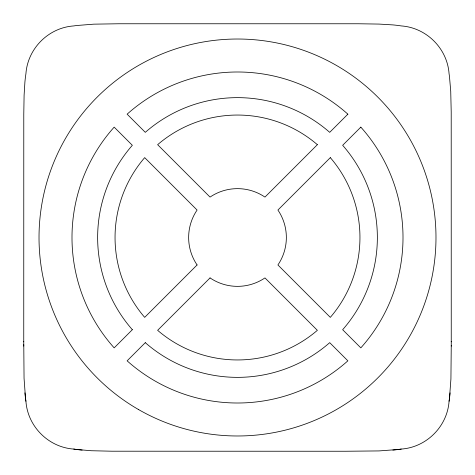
<?xml version="1.0" encoding="UTF-8"?>
<svg xmlns="http://www.w3.org/2000/svg" width="475" height="475" viewBox="0 0 475 475"><rect width="100%" height="100%" fill="white"/><g stroke="black" fill="none" stroke-linecap="round" stroke-linejoin="round"><path stroke-width="0.71" d="M23.75 341.804L23.78 114.101L24.1 95.279L24.902 82.139A135.322 135.322 0 0 1 25.923 73.744C27.681 48.509 48.503 27.669 73.744 25.929A118.726 118.726 0 0 1 76.534 25.525L93.818 24.16L118.91 23.762L358.649 23.768L378.991 24.077L392.861 24.902A135.322 135.322 0 0 1 401.256 25.923C426.491 27.681 447.331 48.503 449.071 73.744A118.726 118.726 0 0 1 449.475 76.534L450.728 91.218L451.208 111.845L451.25 341.804M451.25 346.097L451.25 341.442M451.25 345.592L450.923 378.991L449.475 398.466A118.857 118.857 0 0 1 449.071 401.256C447.331 426.491 426.491 447.331 401.256 449.071A118.726 118.726 0 0 1 398.466 449.475L378.991 450.923L345.592 451.25L111.845 451.208L91.218 450.728L76.534 449.475A118.857 118.857 0 0 1 73.744 449.071C48.509 447.331 27.669 426.491 25.929 401.256A118.726 118.726 0 0 1 25.525 398.466L24.053 378.26L23.75 341.442M23.75 344.666L23.75 346.097M450.086 392.855A135.322 135.322 0 0 1 449.077 401.256M82.145 450.086A135.322 135.322 0 0 1 73.744 449.077M401.256 449.077A135.322 135.322 0 0 1 392.855 450.086M25.923 401.256A135.322 135.322 0 0 1 24.914 392.855M132.341 329.703L114.172 347.872A165.502 165.502 0 0 1 114.172 127.128L132.341 145.297A139.852 139.852 0 0 0 132.341 329.703M197.089 264.955L144.679 317.365A122.449 122.449 0 0 1 144.679 157.635L197.089 210.045A48.86 48.86 0 0 0 197.089 264.955M317.365 144.679L264.955 197.089A48.86 48.86 0 0 0 210.045 197.089L157.635 144.679A122.449 122.449 0 0 1 317.365 144.679M347.872 114.172L329.703 132.341A139.852 139.852 0 0 0 145.297 132.341L127.128 114.172A165.502 165.502 0 0 1 347.872 114.172M145.297 342.659L127.128 360.828A165.502 165.502 0 0 0 347.872 360.828L329.703 342.659A139.852 139.852 0 0 1 145.297 342.659M210.045 277.911L157.635 330.321A122.449 122.449 0 0 0 317.365 330.321L264.955 277.911A48.86 48.86 0 0 1 210.045 277.911M330.321 157.635L277.911 210.045A48.86 48.86 0 0 1 277.911 264.955L330.321 317.365A122.449 122.449 0 0 0 330.321 157.635M360.828 127.128L342.659 145.297A139.852 139.852 0 0 1 342.659 329.703L360.828 347.872A165.502 165.502 0 0 0 360.828 127.128M138.261 409.391A198.485 198.485 0 0 0 435.985 237.5A198.485 198.485 0 0 0 138.261 65.609A198.485 198.485 0 0 0 138.261 409.391"/></g></svg>
